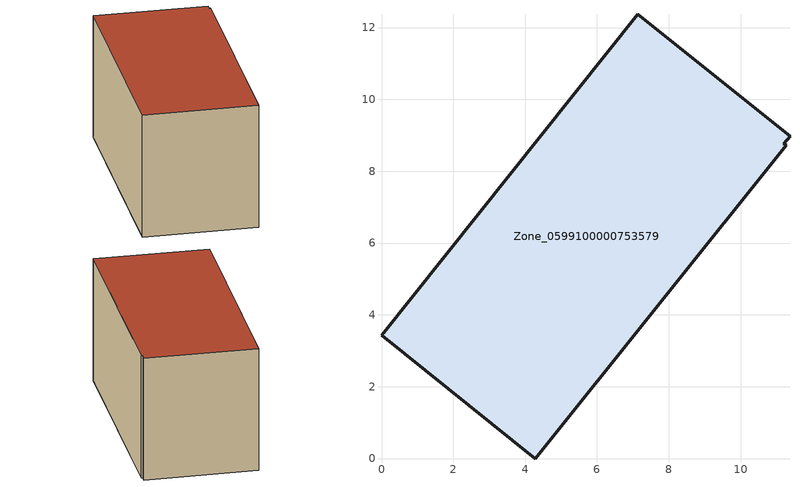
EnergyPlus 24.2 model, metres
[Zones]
Zone_0599100000753579
 floor ground (C_G): 11.27,8.73 4.28,0 0,3.43 7.14,12.37 11.38,8.98 11.21,8.77 z0.62
 wall outside (C_F): 0,3.43 4.28,0 11.27,8.73 11.21,8.77 11.38,8.98 7.14,12.37 0,3.43 z0.62:6.81
 roof outside (C_R): 4.28,0 11.27,8.73 11.21,8.77 11.38,8.98 7.14,12.37 0,3.43 z6.81
[BUILDING]
Pand.0599100000753579: North Axis=0; Terrain=City; Loads Convergence Tolerance Value=0.04; Temperature Convergence Tolerance Value=0.4; Solar Distribution=FullExterior; Maximum Number of Warmup Days=25; Minimum Number of Warmup Days=1
[Site:Location]
Rotterdam.The.Hague.AP_ZH_NLD Design_Conditions: Latitude=51.96; Longitude=4.45; Time Zone=1; Elevation=-4.5
[SITE:GROUNDTEMPERATURE:BUILDINGSURFACE]
18, 18, 18, 18, 18, 18, 18, 18, 18, 18, 18, 18
[MATERIAL] Thermal Absorptance=0.9; Solar Absorptance=0.7; Visible Absorptance=0.7
Name | Roughness | Thickness | Conductivity | Density | Specific Heat
G.TC.2006-2014 | MediumSmooth | 0.15 | 0.06 | 540 | 1210
F.TC.2006-2014 | Rough | 0.3 | 0.12 | 1920 | 840
R.TC.2006-2014 | MediumRough | 0.2 | 0.08 | 1500 | 1000
[CONSTRUCTION]
C_G: G.TC.2006-2014
C_F: F.TC.2006-2014
C_R: R.TC.2006-2014
[ZONE]
Zone_0599100000753579: Type=1; Multiplier=1; Ceiling Height=Autocalculate; Volume=Autocalculate; Floor Area=autocalculate; Part of Total Floor Area=Yes
[ZONEINFILTRATION:DESIGNFLOWRATE]
Infil_Zone_0599100000753579: Zone or ZoneList or Space or SpaceList=Zone_0599100000753579; Schedule=AlwaysOn; Design Flow Rate Calculation Method=Flow/Area; Flow Rate per Floor Area=0.0015; Constant Term Coefficient=1; Temperature Term Coefficient=0; Velocity Term Coefficient=0; Velocity Squared Term Coefficient=0
[HVACTEMPLATE:ZONE:IDEALLOADSAIRSYSTEM]
Zone_0599100000753579: Maximum Heating Supply Air Temperature=50; Minimum Cooling Supply Air Temperature=13; Maximum Heating Supply Air Humidity Ratio=0.0156; Minimum Cooling Supply Air Humidity Ratio=0.0077; Heating Limit=NoLimit; Cooling Limit=NoLimit; Dehumidification Control Type=ConstantSensibleHeatRatio; Cooling Sensible Heat Ratio=0.7; Dehumidification Setpoint=60; Humidification Control Type=None; Humidification Setpoint=30; Outdoor Air Method=None; Outdoor Air Flow Rate per Person=0.00944; Outdoor Air Flow Rate per Zone Floor Area=0; Outdoor Air Flow Rate per Zone=0; Demand Controlled Ventilation Type=None; Outdoor Air Economizer Type=NoEconomizer; Heat Recovery Type=None; Sensible Heat Recovery Effectiveness=0.7; Latent Heat Recovery Effectiveness=0.65
[ZONECONTROL:THERMOSTAT]
ThermostatControl_Zone_0599100000753579: Zone or ZoneList=Zone_0599100000753579; Control Type Schedule=DualSetpointControlType; Control 1=Thermostat_Zone_0599100000753579; Temperature Difference Between Cutout And Setpoint=0
[THERMOSTATSETPOINT:DUALSETPOINT]
Thermostat_Zone_0599100000753579: Heating Setpoint Temperature Schedule=HeatingSetpoint_Zone_0599100000753579; Cooling Setpoint Temperature Schedule=CoolingSetpoint_Zone_0599100000753579
[SCHEDULE:COMPACT]
HeatingSetpoint_Zone_0599100000753579: Through: 12/31, For: AllDays, Until: 24:00, 21
CoolingSetpoint_Zone_0599100000753579: Through: 12/31, For: AllDays, Until: 24:00, 24
DualSetpointControlType: Through: 12/31, For: AllDays, Until: 24:00, 4
AlwaysOn: Through: 12/31, For: AllDays, Until: 24:00, 1
